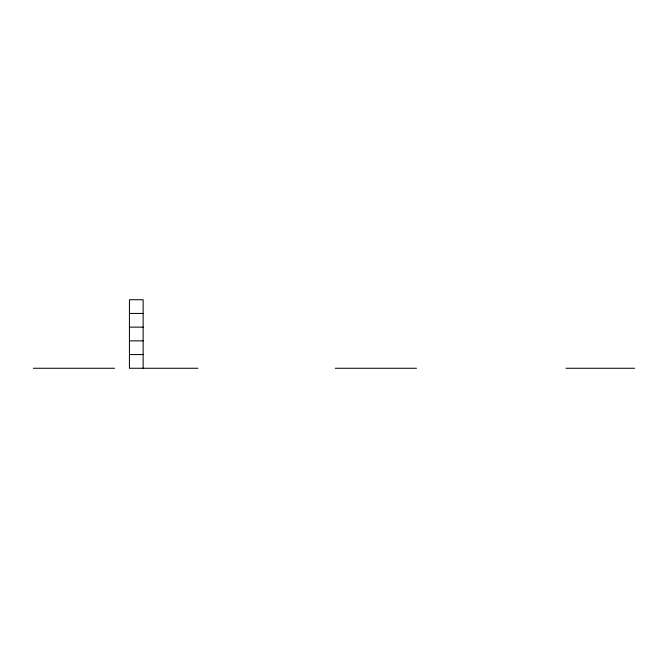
<?xml version="1.0" encoding="UTF-8"?>
<svg xmlns="http://www.w3.org/2000/svg" width="668" height="668" viewBox="0 0 668 668"><rect width="100%" height="100%" fill="white"/><g stroke="black" fill="none" stroke-linecap="round" stroke-linejoin="round"><path stroke-width="1" d="M129.433 313.442L143.136 313.442M129.433 327.145L143.136 327.145M129.433 340.855L143.136 340.855M129.433 354.558L143.136 354.558M33.4 368.26L114.579 368.26M197.953 368.26L129.433 368.26L129.433 299.74L143.136 299.74L143.136 368.26M335.278 368.26L416.456 368.26M565.988 368.26L634.6 368.26"/></g></svg>
